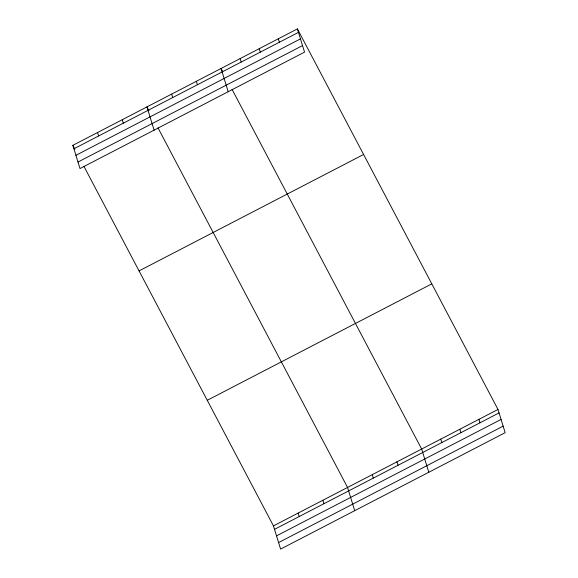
<?xml version="1.0" encoding="UTF-8"?>
<svg xmlns="http://www.w3.org/2000/svg" width="578" height="578" viewBox="0 0 578 578"><rect width="100%" height="100%" fill="white"/><g stroke="black" fill="none" stroke-linecap="round" stroke-linejoin="round"><path stroke-width="0.87" d="M297.395 28.9L304.541 52.121L80.002 168.552L72.857 145.331L297.395 28.9L497.998 409.448L505.143 432.669L280.605 549.1L273.459 525.879L83.889 166.262M73.919 148.784L298.465 32.354M75.928 155.309L300.466 38.878M77.994 162.028L302.532 45.597M139.052 270.909L363.598 154.478M207.256 400.294L431.802 283.863M273.459 525.879L497.998 409.448M274.521 529.332L499.067 412.902M276.53 535.857L501.068 419.426M278.596 542.576L503.135 426.145M222.689 71.585L221.056 68.486L228.194 91.707M232.089 89.417L421.658 449.034L428.797 472.255M149.001 110.788L146.957 106.908L154.102 130.129M157.989 127.839L347.559 487.456L354.704 510.677M72.857 145.331L74.902 149.203M478.916 419.346L479.978 422.8M459.828 429.237L460.89 432.698M440.739 439.135L441.809 442.589M278.314 38.798L279.376 42.252M396.956 461.844L398.018 465.297M259.226 48.697L260.288 52.15M372.254 474.646L373.323 478.107M240.137 58.588L241.207 62.048M196.354 81.296L197.416 84.749M322.856 500.266L323.918 503.72M171.652 94.098L172.721 97.559M298.154 513.069L299.223 516.522M122.254 119.718L123.316 123.172M97.552 132.521L98.621 135.982"/></g></svg>
